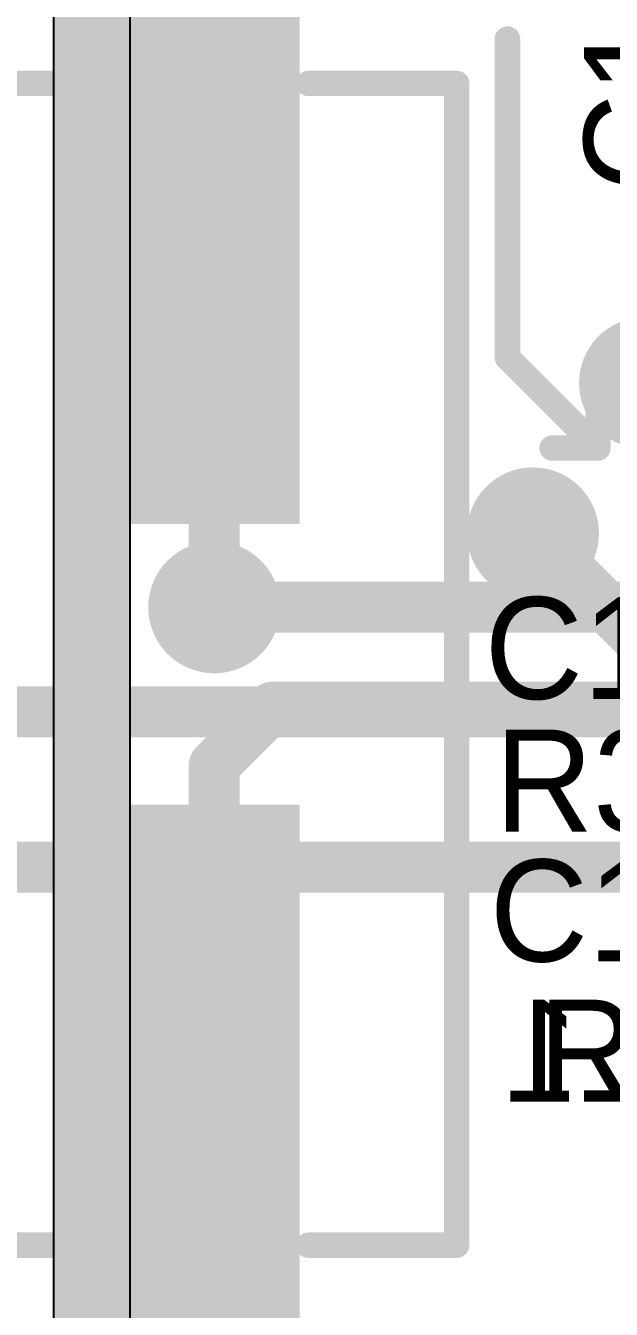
# Model space of a CAD drawing. Header units: millimetres. Extents: x 2.17 to 4.96, y 1.49 to 4.34.
# Drawn here: x 2.855 to 3.085, y 2.494 to 2.998 of the extents above; entities that cross this region are included whole.
import ezdxf

# ---------------------------------------------------------------- set-up
doc = ezdxf.new("R2010")
doc.units = ezdxf.units.MM
doc.header["$MEASUREMENT"] = 0
for name, color, linetype in [('BottomLayer', 5, 'Continuous'), ('BottomOverlay', 54, 'Continuous'), ('InternalPlane1', 76, 'Continuous'), ('InternalPlane2', 16, 'Continuous'), ('Mechanical2', 216, 'Continuous'), ('MultiLayer', 9, 'Continuous'), ('TopLayer', 1, 'Continuous'), ('TopOverlay', 2, 'Continuous'), ('TopPaste', 8, 'Continuous'), ('TopSolder', 216, 'Continuous'), ('ViaHoleLayer', 16, 'Continuous')]:
    doc.layers.add(name, color=color, linetype=linetype)

# ---------------------------------------------------------------- blocks, each defined once
blk = doc.blocks.new('HCM4920000000ABJT_12')
at = {"layer": 'TopLayer'}
for points in [[(-0.27459, -0.03053), (-0.05806, -0.03053), (-0.27459, 0.02852), (-0.05806, 0.02852)], [(0.06006, -0.03053), (0.27659, -0.03053), (0.06006, 0.02852), (0.27659, 0.02852)]]:
    blk.add_solid(points, dxfattribs=at)
at = {"layer": 'TopOverlay', "const_width": 0.01}
for points in [[(0.22892, 0.09408), (-0.22696, 0.09408)], [(-0.22696, 0.036), (-0.22696, 0.09408)], [(0.22896, 0.09404), (0.22892, 0.09408)], [(0.22896, 0.036), (0.22896, 0.09404)], [(-0.22696, -0.09607), (-0.22696, -0.03799)], [(0.22896, -0.09607), (0.22896, -0.03799)]]:
    blk.add_lwpolyline(points, dxfattribs=at)
at = {"layer": 'TopOverlay', "const_width": 0.005}
for points in [[(-0.22946, 0.09408, 1), (-0.22446, 0.09408, 1)], [(-0.22946, 0.09408, 1), (-0.22446, 0.09408, 1)], [(0.22642, 0.09408, 1), (0.23142, 0.09408, 1)], [(0.22642, 0.09408, 1), (0.23142, 0.09408, 1)], [(0.22646, 0.09404, 1), (0.23146, 0.09404, 1)], [(0.22646, 0.09404, 1), (0.23146, 0.09404, 1)], [(-0.22946, 0.036, 1), (-0.22446, 0.036, 1)], [(0.22646, 0.036, 1), (0.23146, 0.036, 1)], [(-0.22946, -0.03799, 1), (-0.22446, -0.03799, 1)], [(0.22646, -0.03799, 1), (0.23146, -0.03799, 1)]]:
    blk.add_lwpolyline(points, format="xyb", close=True, dxfattribs=at)
at = {"layer": 'TopPaste'}
for points in [[(-0.27459, -0.03053), (-0.05806, -0.03053), (-0.27459, 0.02852), (-0.05806, 0.02852)], [(0.06006, -0.03053), (0.27659, -0.03053), (0.06006, 0.02852), (0.27659, 0.02852)]]:
    blk.add_solid(points, dxfattribs=at)
at = {"layer": 'TopSolder'}
for points in [[(-0.27859, -0.03453), (-0.05406, -0.03453), (-0.27859, 0.03252), (-0.05406, 0.03252)], [(0.05606, -0.03453), (0.28059, -0.03453), (0.05606, 0.03252), (0.28059, 0.03252)]]:
    blk.add_solid(points, dxfattribs=at)

msp = doc.modelspace()

# ---------------------------------------------------------------- linework, layer by layer
at = {"layer": 'BottomLayer'}
for points, const_width in [([(3.04809, 2.799, 1), (3.05991, 2.799, 1)], 0.01181), ([(2.92309, 2.77, 1), (2.93491, 2.77, 1)], 0.01181), ([(2.924, 2.77, 1), (2.934, 2.77, 1)], 0.01)]:
    msp.add_lwpolyline(points, format="xyb", close=True, dxfattribs=dict(at, const_width=const_width))
at = {"layer": 'BottomLayer', "const_width": 0.02}
for points in [[(2.929, 2.77), (3.225, 2.77)], [(2.761, 2.729), (3.353, 2.729)], [(2.731, 2.668), (3.161, 2.668)]]:
    msp.add_lwpolyline(points, dxfattribs=at)
at = {"layer": 'InternalPlane1'}
for p, q in [((2.86593, 3.671), (2.86593, 2.082)), ((2.89607, 2.08824), (2.89607, 3.65593))]:
    msp.add_line(p, q, dxfattribs=at)
at = {"layer": 'InternalPlane1', "const_width": 0.04}
msp.add_lwpolyline([(4.93976, 2.51612, -6.760445), (4.93618, 3.32971)], format="xyb", dxfattribs=at)
at = {"layer": 'InternalPlane1', "const_width": 0.03}
msp.add_lwpolyline([(2.881, 3.671), (2.881, 2.082)], dxfattribs=at)
at = {"layer": 'InternalPlane1', "const_width": 0.02591}
for points in [[(3.08505, 2.858, 1), (3.11095, 2.858, 1)], [(3.04105, 2.799, 1), (3.06695, 2.799, 1)], [(2.91605, 2.77, 1), (2.94195, 2.77, 1)]]:
    msp.add_lwpolyline(points, format="xyb", close=True, dxfattribs=at)
at = {"layer": 'InternalPlane2', "const_width": 0.04}
msp.add_lwpolyline([(4.93976, 2.51612, -6.760445), (4.93618, 3.32971)], format="xyb", dxfattribs=at)
at = {"layer": 'InternalPlane2', "const_width": 0.02591}
msp.add_lwpolyline([(2.91605, 2.77, 1), (2.94195, 2.77, 1)], format="xyb", close=True, dxfattribs=at)
at = {"layer": 'Mechanical2', "const_width": 0.015}
msp.add_lwpolyline([(4.9336, 2.5218, -6.818913), (4.92995, 3.32439)], format="xyb", dxfattribs=at)
at = {"layer": 'MultiLayer', "const_width": 0.01181}
for points in [[(3.04809, 2.799, 1), (3.05991, 2.799, 1)], [(2.92309, 2.77, 1), (2.93491, 2.77, 1)]]:
    msp.add_lwpolyline(points, format="xyb", close=True, dxfattribs=at)
at = {"layer": 'TopLayer', "const_width": 0.02}
for points in [[(2.929, 2.77), (2.929, 2.91495)], [(3.054, 2.799), (3.09337, 2.75963)], [(3.09337, 2.75963), (3.17519, 2.75963)], [(2.929, 2.708), (2.95182, 2.73082)], [(2.95182, 2.73082), (3.16418, 2.73082)], [(2.929, 2.58031), (2.929, 2.708)]]:
    msp.add_lwpolyline(points, dxfattribs=at)
at = {"layer": 'TopLayer'}
for points, const_width in [([(2.924, 2.91495, 1), (2.934, 2.91495, 1)], 0.01), ([(3.04809, 2.799, 1), (3.05991, 2.799, 1)], 0.01181), ([(3.049, 2.799, 1), (3.059, 2.799, 1)], 0.01), ([(2.92309, 2.77, 1), (2.93491, 2.77, 1)], 0.01181), ([(2.924, 2.77, 1), (2.934, 2.77, 1)], 0.01), ([(3.08837, 2.75963, 1), (3.09837, 2.75963, 1)], 0.01), ([(3.08837, 2.75963, 1), (3.09837, 2.75963, 1)], 0.01), ([(2.94682, 2.73082, 1), (2.95682, 2.73082, 1)], 0.01), ([(2.94682, 2.73082, 1), (2.95682, 2.73082, 1)], 0.01), ([(2.924, 2.708, 1), (2.934, 2.708, 1)], 0.01), ([(2.924, 2.708, 1), (2.934, 2.708, 1)], 0.01), ([(2.924, 2.58031, 1), (2.934, 2.58031, 1)], 0.01)]:
    msp.add_lwpolyline(points, format="xyb", close=True, dxfattribs=dict(at, const_width=const_width))
at = {"layer": 'TopOverlay', "const_width": 0.01}
for points in [[(3.044, 2.868), (3.044, 2.993)], [(3.044, 2.868), (3.0795, 2.8325)], [(3.0795, 2.8325), (3.0795, 2.8505)], [(3.0615, 2.8325), (3.0795, 2.8325)]]:
    msp.add_lwpolyline(points, dxfattribs=at)
at = {"layer": 'TopOverlay', "const_width": 0.005}
for points in [[(3.0415, 2.993, 1), (3.0465, 2.993, 1)], [(3.0415, 2.868, 1), (3.0465, 2.868, 1)], [(3.0415, 2.868, 1), (3.0465, 2.868, 1)], [(3.077, 2.8505, 1), (3.082, 2.8505, 1)], [(3.059, 2.8325, 1), (3.064, 2.8325, 1)], [(3.077, 2.8325, 1), (3.082, 2.8325, 1)], [(3.077, 2.8325, 1), (3.082, 2.8325, 1)], [(3.077, 2.8325, 1), (3.082, 2.8325, 1)]]:
    msp.add_lwpolyline(points, format="xyb", close=True, dxfattribs=at)
at = {"layer": 'ViaHoleLayer', "const_width": 0.00591}
for points in [[(3.05105, 2.799, 1), (3.05695, 2.799, 1)], [(2.92605, 2.77, 1), (2.93195, 2.77, 1)]]:
    msp.add_lwpolyline(points, format="xyb", close=True, dxfattribs=at)

# ---------------------------------------------------------------- block references
at = {"rotation": 270}
msp.add_blockref('HCM4920000000ABJT_12', (2.93, 2.74863), dxfattribs=at)

# ---------------------------------------------------------------- texts
at = {"layer": 'BottomOverlay', "text_generation_flag": 2}
msp.add_text('L1', height=0.04, dxfattribs=at).set_placement((3.102, 2.576))
at = {"layer": 'TopOverlay'}
msp.add_text('C18', height=0.04, rotation=90, dxfattribs=at).set_placement((3.114, 2.933))
for s, p in [('C16', (3.035, 2.734)), ('R3', (3.039, 2.682)), ('C17', (3.037, 2.631)), ('R1', (3.056, 2.576))]:
    msp.add_text(s, height=0.04, dxfattribs=at).set_placement(p)

doc.saveas('drawing.dxf')
